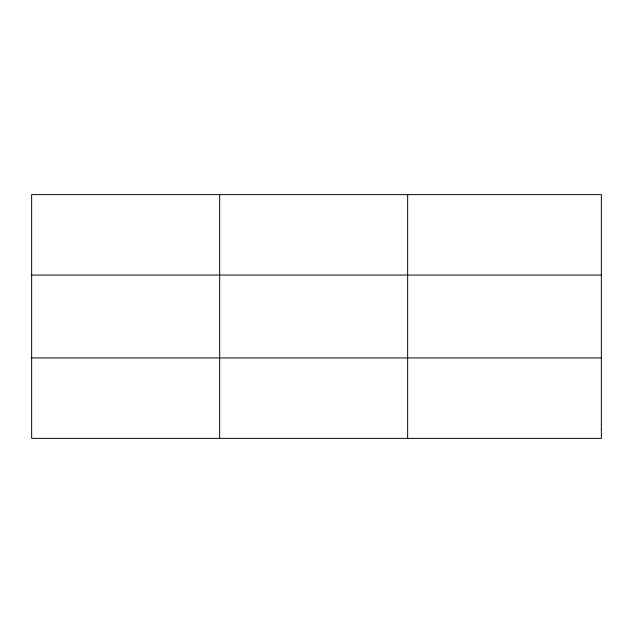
<?xml version="1.0" encoding="UTF-8"?>
<svg xmlns="http://www.w3.org/2000/svg" width="633" height="633" viewBox="0 0 633 633"><rect width="100%" height="100%" fill="white"/><g stroke="black" fill="none" stroke-linecap="round" stroke-linejoin="round"><path stroke-width="0.95" d="M219.651 438.376L219.651 194.624M407.652 438.376L407.652 194.624M31.65 275.062L601.35 275.062M31.65 357.938L601.35 357.938M601.35 429.435L601.35 438.376L31.65 438.376L31.65 194.624L601.35 194.624L601.35 429.435"/></g></svg>
